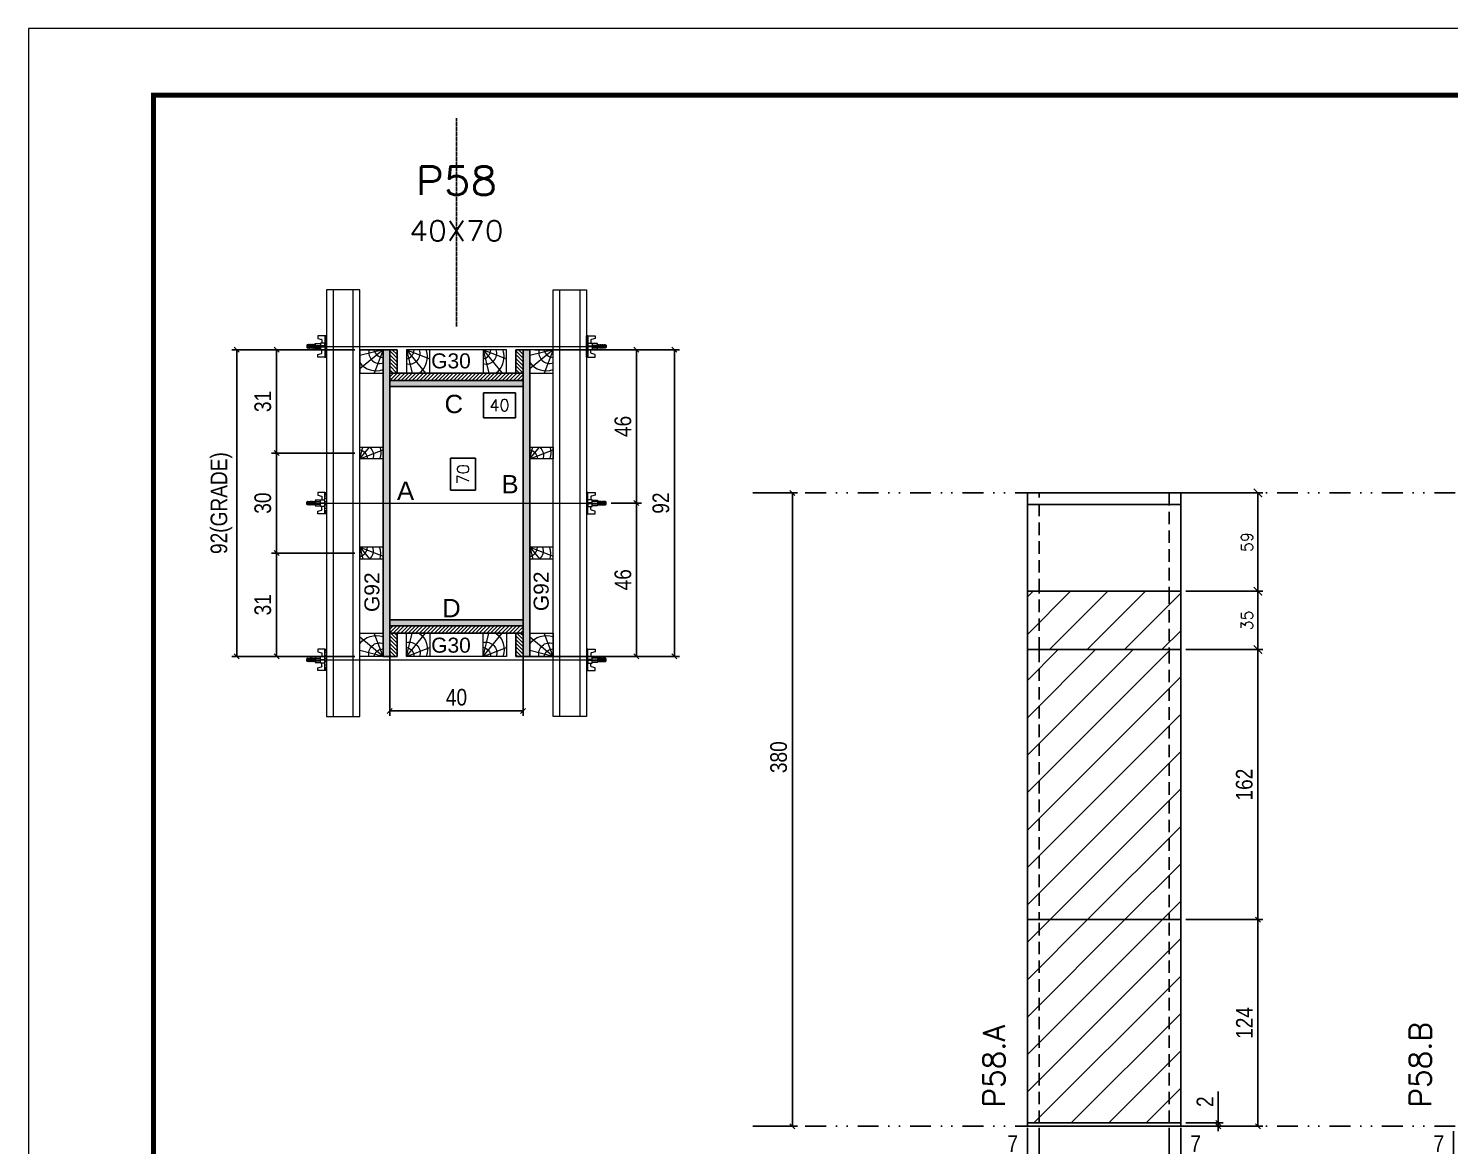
# Model space of a CAD drawing. Extents: x 2949 to 9203, y -16089 to 12527.
# Drawn here: x 6133 to 6985, y -1926 to -1256 of the extents above; entities that cross this region are included whole.
import ezdxf
from ezdxf.enums import TextEntityAlignment as Align

# ---------------------------------------------------------------- set-up
doc = ezdxf.new("R2010")
doc.units = 0
for name, pattern in [('DASHED', [0.75, 0.5, -0.25]), ('DIVIDE2', [0.625, 0.25, -0.125, 0, -0.125, 0, -0.125]), ('HIDDEN', [0.375, 0.25, -0.125])]:
    doc.linetypes.add(name, pattern=pattern)
for name, color, linetype in [('CHAPA', 1, 'Continuous'), ('COTA', 241, 'Continuous'), ('cotas', 4, 'Continuous'), ('FUNDOS', 1, 'Continuous'), ('MEIO_PONT', 93, 'Continuous'), ('Nível', 160, 'Continuous'), ('Painéis', 200, 'Continuous'), ('SARR_2.2x7', 40, 'Continuous'), ('SARRAFO', 251, 'Continuous'), ('Sarrafo de Pressão', 42, 'HIDDEN'), ('Texto de Titulo', 7, 'Continuous'), ('Texto Qtd Sarr', 242, 'Continuous'), ('TEXTO_GERAL', 7, 'Continuous')]:
    doc.layers.add(name, color=color, linetype=linetype)
for name, color, linetype, lineweight in [('Folhas', 255, 'Continuous', 9), ('Hachura', 251, 'Continuous', 9), ('Madeira', 126, 'Continuous', 18), ('Perfil Metálico', 224, 'Continuous', 18), ('SARRAFO DE PRESSAO', 251, 'DASHED', 9), ('Texto Seção', 7, 'Continuous', 15)]:
    doc.layers.add(name, color=color, linetype=linetype, lineweight=lineweight)
doc.styles.add('ARIAL', font='arial.ttf')
doc.styles.add('COTA TECNICA', font='techl___.ttf', dxfattribs={"height": 10})
doc.styles.add('COTA TECNICA 2X', font='techl___.ttf', dxfattribs={"height": 10})
doc.styles.add('COTA TECNICA-50', font='techl___.ttf', dxfattribs={"height": 10})
doc.styles.add('REGUA-120', font='ROMANS.shx', dxfattribs={"height": 15})
doc.styles.add('ROMANS', font='romans.shx')
doc.styles.add('SANSSERIF', font='sas_____.pfb')
doc.dimstyles.new('COTA PAINEL-50', dxfattribs={"dimtxt": 10, "dimasz": 3, "dimexe": 3, "dimexo": 3, "dimgap": 3, "dimtad": 1, "dimdec": 1, "dimzin": 12, "dimdsep": 46, "dimtxsty": 'COTA TECNICA-50', "dimblk1": 'OBLIQUE', "dimblk2": 'OBLIQUE', "dimsah": 1, "dimcen": 0.9, "dimclrd": 4, "dimclre": 4, "dimclrt": 240, "dimadec": 1, "dimazin": 3, "dimtfac": 1, "dimtdec": 1, "dimtmove": 0, "dimatfit": 3, "dimfxl": 1, "dimtolj": 1, "dimtzin": 12, "dimarcsym": 0})
doc.dimstyles.new('Cota Paínel', dxfattribs={"dimtxt": 7, "dimasz": 5, "dimexe": 3, "dimexo": 3, "dimgap": 3, "dimtad": 1, "dimdec": 1, "dimzin": 12, "dimdsep": 46, "dimtxsty": 'ROMANS', "dimblk": 'ARCHTICK', "dimcen": 0, "dimclrd": 4, "dimclre": 4, "dimclrt": 1, "dimadec": 1, "dimazin": 3, "dimtfac": 1, "dimtdec": 1, "dimtmove": 0, "dimatfit": 3, "dimldrblk": 'OBLIQUE', "dimfxl": 1, "dimtolj": 1, "dimtzin": 12, "dimarcsym": 0})
doc.dimstyles.new('PAINEL', dxfattribs={"dimtxt": 10, "dimasz": 3, "dimexe": 3, "dimexo": 3, "dimgap": 3, "dimtad": 1, "dimdec": 1, "dimzin": 12, "dimdsep": 46, "dimtxsty": 'COTA TECNICA', "dimblk1": 'OBLIQUE', "dimblk2": 'OBLIQUE', "dimsah": 1, "dimcen": 0.9, "dimclrd": 4, "dimclre": 4, "dimclrt": 240, "dimadec": 1, "dimazin": 3, "dimtfac": 1, "dimtdec": 1, "dimtmove": 0, "dimatfit": 3, "dimfxl": 1, "dimtolj": 1, "dimtzin": 12, "dimarcsym": 0})
doc.dimstyles.new('SECAO PILAR', dxfattribs={"dimtxt": 10, "dimasz": 3, "dimexe": 3, "dimexo": 3, "dimgap": 3, "dimtad": 1, "dimdec": 1, "dimlfac": 0.5, "dimzin": 12, "dimdsep": 46, "dimtxsty": 'COTA TECNICA 2X', "dimblk1": 'OBLIQUE', "dimblk2": 'OBLIQUE', "dimsah": 1, "dimcen": 0.9, "dimclrd": 256, "dimclre": 256, "dimclrt": 256, "dimadec": 1, "dimazin": 3, "dimtfac": 1, "dimtdec": 1, "dimtmove": 0, "dimatfit": 3, "dimfxl": 1, "dimtolj": 1, "dimtzin": 12, "dimarcsym": 0})
doc.dimstyles.new('SECÇÃO 2', dxfattribs={"dimtxt": 7, "dimasz": 6, "dimexe": 0.18, "dimexo": 2, "dimgap": -4, "dimtad": 3, "dimdec": 1, "dimlfac": 0.5, "dimzin": 12, "dimdsep": 46, "dimtxsty": 'ROMANS', "dimblk": 'ARCHTICK', "dimcen": 0.09, "dimse1": 1, "dimse2": 1, "dimsd1": 1, "dimsd2": 1, "dimclrd": 180, "dimclre": 5, "dimclrt": 1, "dimadec": 0, "dimazin": 3, "dimtfac": 1, "dimtdec": 1, "dimtofl": 0, "dimtmove": 0, "dimatfit": 3, "dimldrblk": 'ARCHTICK', "dimfxl": 1, "dimtolj": 1, "dimtzin": 0, "dimarcsym": 0})
pattern_1 = [(45, (-124486.967, -33050.646), (-11.2253202, 11.2253202), [])]

# ---------------------------------------------------------------- blocks, each defined once
blk = doc.blocks.new('9999999999')
at = {"layer": 'Folhas'}
blk.add_lwpolyline([(98138.98, 34190.21), (99623.98, 34190.21), (99623.98, 35240.21), (98138.98, 35240.21)], close=True, dxfattribs=at)
at = {"layer": 'Folhas', "color": 30, "const_width": 3}
blk.add_lwpolyline([(98213.98, 34230.21), (99583.98, 34230.21), (99583.98, 35200.21), (98213.98, 35200.21)], close=True, dxfattribs=at)
blk = doc.blocks.new('titulo1')
at = {"layer": 'Defpoints', "color": 252, "linetype": 'HIDDEN', "ltscale": 2}
blk.add_line((0, 0), (0, 125), dxfattribs=at)
at = {"layer": 'Defpoints', "style": 'ROMANS', "oblique": 15}
blk.add_attdef('FOLHA', text='', height=10, dxfattribs=at).set_placement((0, 15.58), align=Align.MIDDLE_CENTER)
at = {"layer": 'Texto Qtd Sarr', "color": 3, "style": 'ROMANS', "oblique": 15}
for tag, height, p in [('TITULO', 17, (0, 71.45)), ('SEÇÃO', 12, (0, 41.55))]:
    blk.add_attdef(tag, text='', height=height, dxfattribs=at).set_placement(p, align=Align.MIDDLE_CENTER)
blk = doc.blocks.new('_Oblique')
at = {"color": 0, "linetype": 'ByBlock', "lineweight": -2}
blk.add_line((-0.5, -0.5), (0.5, 0.5), dxfattribs=at)
blk = doc.blocks.new('*D1930')
at = {"layer": 'cotas', "color": 4, "linetype": 'ByBlock', "lineweight": -2, "transparency": 16777216}
for p, q in [((6570.19, -1534.88), (6593.91, -1534.88)), ((6590.91, -1534.88), (6590.91, -1914.88)), ((6570.19, -1914.88), (6593.91, -1914.88))]:
    blk.add_line(p, q, dxfattribs=at)
at = {"layer": 'Defpoints', "color": 0, "linetype": 'ByBlock', "transparency": 16777216}
for p in [(6567.19, -1534.88), (6567.19, -1914.88), (6590.91, -1914.88)]:
    blk.add_point(p, dxfattribs=at)
at = {"layer": 'cotas', "color": 4, "linetype": 'ByBlock', "lineweight": -2, "transparency": 16777216, "xscale": 3, "yscale": 3, "zscale": 3}
for p, rotation in [((6590.91, -1534.88), 90), ((6590.91, -1914.88), 270)]:
    blk.add_blockref('_Oblique', p, dxfattribs=dict(at, rotation=rotation))
at = {"layer": 'cotas', "color": 240, "linetype": 'ByBlock', "transparency": 16777216, "insert": (6582.67, -1693.45), "char_height": 10, "attachment_point": 5, "rotation": 90, "style": 'COTA TECNICA'}
blk.add_mtext('\\A1;380', dxfattribs=at)
blk = doc.blocks.new('*D1914')
at = {"layer": 'COTA', "color": 180, "lineweight": -2, "transparency": 16777216}
for p, q in [((6400.84, -1513.95), (6385.84, -1513.95)), ((6385.84, -1513.95), (6385.84, -1533.29)), ((6400.84, -1533.29), (6400.84, -1513.95)), ((6385.84, -1533.29), (6400.84, -1533.29))]:
    blk.add_line(p, q, dxfattribs=at)
at = {"layer": 'Defpoints', "color": 0, "transparency": 16777216}
for p in [(6349.33, -1470.99), (6349.33, -1610.99), (6404.84, -1610.99)]:
    blk.add_point(p, dxfattribs=at)
at = {"layer": 'COTA', "color": 1, "transparency": 16777216, "insert": (6393.34, -1523.62), "char_height": 7, "attachment_point": 5, "rotation": 90, "style": 'ROMANS'}
blk.add_mtext('\\A1;70', dxfattribs=at)
blk = doc.blocks.new('_ArchTick')
at = {"color": 0, "linetype": 'ByBlock', "const_width": 0.15}
blk.add_lwpolyline([(-0.5, -0.5), (0.5, 0.5)], dxfattribs=at)
blk = doc.blocks.new('*D1915')
at = {"layer": 'COTA', "lineweight": -2, "transparency": 16777216}
for p, q in [((6436.33, -1448.99), (6523.1, -1448.99)), ((6520.1, -1448.99), (6520.1, -1632.99)), ((6436.33, -1632.99), (6523.1, -1632.99))]:
    blk.add_line(p, q, dxfattribs=at)
at = {"layer": 'Defpoints', "color": 0, "transparency": 16777216}
for p in [(6433.33, -1448.99), (6433.33, -1632.99), (6520.1, -1632.99)]:
    blk.add_point(p, dxfattribs=at)
at = {"layer": 'COTA', "lineweight": -2, "transparency": 16777216, "xscale": 3, "yscale": 3, "zscale": 3}
for p, rotation in [((6520.1, -1448.99), 90), ((6520.1, -1632.99), 270)]:
    blk.add_blockref('_Oblique', p, dxfattribs=dict(at, rotation=rotation))
at = {"layer": 'COTA', "transparency": 16777216, "insert": (6512.02, -1540.99), "char_height": 10, "attachment_point": 5, "rotation": 90, "style": 'COTA TECNICA 2X'}
blk.add_mtext('\\A1;92', dxfattribs=at)
blk = doc.blocks.new('*D1916')
at = {"layer": 'COTA', "lineweight": -2, "transparency": 16777216}
for p, q in [((6470.33, -1448.99), (6500.33, -1448.99)), ((6497.33, -1448.99), (6497.33, -1540.99)), ((6482.13, -1540.99), (6500.33, -1540.99))]:
    blk.add_line(p, q, dxfattribs=at)
at = {"layer": 'Defpoints', "color": 0, "transparency": 16777216}
for p in [(6467.33, -1448.99), (6479.13, -1540.99), (6497.33, -1540.99)]:
    blk.add_point(p, dxfattribs=at)
at = {"layer": 'COTA', "lineweight": -2, "transparency": 16777216, "xscale": 3, "yscale": 3, "zscale": 3}
for p, rotation in [((6497.33, -1448.99), 90), ((6497.33, -1540.99), 270)]:
    blk.add_blockref('_Oblique', p, dxfattribs=dict(at, rotation=rotation))
at = {"layer": 'COTA', "transparency": 16777216, "insert": (6489.23, -1494.99), "char_height": 10, "attachment_point": 5, "rotation": 90, "style": 'COTA TECNICA 2X'}
blk.add_mtext('\\A1;46', dxfattribs=at)
blk = doc.blocks.new('*D1917')
at = {"layer": 'COTA', "lineweight": -2, "transparency": 16777216}
for p, q in [((6482.13, -1540.99), (6500.33, -1540.99)), ((6497.33, -1632.99), (6497.33, -1540.99)), ((6470.33, -1632.99), (6500.33, -1632.99))]:
    blk.add_line(p, q, dxfattribs=at)
at = {"layer": 'Defpoints', "color": 0, "transparency": 16777216}
for p in [(6479.13, -1540.99), (6497.33, -1540.99), (6467.33, -1632.99)]:
    blk.add_point(p, dxfattribs=at)
at = {"layer": 'COTA', "lineweight": -2, "transparency": 16777216, "xscale": 3, "yscale": 3, "zscale": 3}
for p, rotation in [((6497.33, -1540.99), 90), ((6497.33, -1632.99), 270)]:
    blk.add_blockref('_Oblique', p, dxfattribs=dict(at, rotation=rotation))
at = {"layer": 'COTA', "transparency": 16777216, "insert": (6489.23, -1586.99), "char_height": 10, "attachment_point": 5, "rotation": 90, "style": 'COTA TECNICA 2X'}
blk.add_mtext('\\A1;46', dxfattribs=at)
blk = doc.blocks.new('*D1918')
at = {"layer": 'COTA', "color": 180, "lineweight": -2, "transparency": 16777216}
for p, q in [((6424.83, -1474.78), (6405.5, -1474.78)), ((6405.5, -1474.78), (6405.5, -1489.78)), ((6424.83, -1489.78), (6424.83, -1474.78)), ((6405.5, -1489.78), (6424.83, -1489.78))]:
    blk.add_line(p, q, dxfattribs=at)
at = {"layer": 'Defpoints', "color": 0, "transparency": 16777216}
for p in [(6349.33, -1470.99), (6429.33, -1470.99), (6429.33, -1493.78)]:
    blk.add_point(p, dxfattribs=at)
at = {"layer": 'COTA', "color": 1, "transparency": 16777216, "insert": (6415.16, -1482.28), "char_height": 7, "attachment_point": 5, "style": 'ROMANS'}
blk.add_mtext('\\A1;40', dxfattribs=at)
blk = doc.blocks.new('PONTALETE')
at = {"layer": 'Madeira'}
for q in [(2.71, 7), (7, 5.76), (7, 1.74)]:
    blk.add_line((0, 0), q, dxfattribs=at)
blk.add_lwpolyline([(0, 0), (7, 0), (7, 7), (0, 7)], close=True, dxfattribs=at)
for centre, radius, start, end in [((2.04, 0.06), 6.23, 37.2818, 109.0913), ((1.09, 0.9), 3.19, 343.603, 109.9847), ((-0.21, -0.78), 3.09, 14.6322, 86.0383)]:
    blk.add_arc(centre, radius, start, end, dxfattribs=at)
blk = doc.blocks.new('*D1919')
at = {"layer": 'COTA', "lineweight": -2, "transparency": 16777216}
for p, q in [((6328.33, -1448.99), (6254.55, -1448.99)), ((6257.55, -1448.99), (6257.55, -1632.99)), ((6328.33, -1632.99), (6254.55, -1632.99))]:
    blk.add_line(p, q, dxfattribs=at)
at = {"layer": 'Defpoints', "color": 0, "transparency": 16777216}
for p in [(6331.33, -1448.99), (6257.55, -1632.99), (6331.33, -1632.99)]:
    blk.add_point(p, dxfattribs=at)
at = {"layer": 'COTA', "lineweight": -2, "transparency": 16777216, "xscale": 3, "yscale": 3, "zscale": 3}
for p, rotation in [((6257.55, -1448.99), 90), ((6257.55, -1632.99), 270)]:
    blk.add_blockref('_Oblique', p, dxfattribs=dict(at, rotation=rotation))
at = {"layer": 'COTA', "transparency": 16777216, "insert": (6248.33, -1540.99), "char_height": 10, "attachment_point": 5, "rotation": 90, "style": 'COTA TECNICA 2X'}
blk.add_mtext('\\A1;92(GRADE)', dxfattribs=at)
blk = doc.blocks.new('MEIO PONTALETE')
at = {"layer": 'Madeira'}
for q in [(2.71, 7), (3.5, 2.88), (3.5, 0.87)]:
    blk.add_line((0, 0), q, dxfattribs=at)
blk.add_lwpolyline([(0, 0), (3.5, 0), (3.5, 7), (0, 7)], close=True, dxfattribs=at)
for centre, radius, start, end in [((2.04, 0.06), 6.23, 76.4499, 109.0913), ((1.09, 0.9), 3.19, 40.9063, 109.9847), ((-0.21, -0.78), 3.09, 14.6322, 86.0383)]:
    blk.add_arc(centre, radius, start, end, dxfattribs=at)
blk = doc.blocks.new('*D1920')
at = {"layer": 'COTA', "lineweight": -2, "transparency": 16777216}
for p, q in [((6328.33, -1570.99), (6278.39, -1570.99)), ((6281.39, -1570.99), (6281.39, -1632.99)), ((6328.33, -1632.99), (6278.39, -1632.99))]:
    blk.add_line(p, q, dxfattribs=at)
at = {"layer": 'Defpoints', "color": 0, "transparency": 16777216}
for p in [(6331.33, -1570.99), (6281.39, -1632.99), (6331.33, -1632.99)]:
    blk.add_point(p, dxfattribs=at)
at = {"layer": 'COTA', "lineweight": -2, "transparency": 16777216, "xscale": 3, "yscale": 3, "zscale": 3}
for p, rotation in [((6281.39, -1570.99), 90), ((6281.39, -1632.99), 270)]:
    blk.add_blockref('_Oblique', p, dxfattribs=dict(at, rotation=rotation))
at = {"layer": 'COTA', "transparency": 16777216, "insert": (6273.17, -1601.99), "char_height": 10, "attachment_point": 5, "rotation": 90, "style": 'COTA TECNICA 2X'}
blk.add_mtext('\\A1;31', dxfattribs=at)
blk = doc.blocks.new('C')
at = {"layer": 'Hachura', "color": 0}
for p, q in [((0, 3.22), (0, -3.22)), ((0.45, 3.22), (0, 3.22)), ((0.46, 3.16), (0, 3.16)), ((0.46, 3.05), (0, 3.05)), ((0.46, 2.88), (0, 2.88)), ((0, 2.75), (0, -1.16)), ((0.46, 2.65), (0, 2.65)), ((0.46, 2.23), (0, 2.23)), ((0.46, 1.51), (0, 1.51)), ((0.39, 0.49), (0.17, 0.49)), ((0.45, -3.23), (0.45, 3.22)), ((0.45, 3.22), (2.58, 3.22)), ((1.74, 0.97), (0.45, 0.97)), ((1.45, 0.1), (0.45, 0.1)), ((1.35, 1.94), (1.35, 0.96)), ((2.58, 2.39), (1.47, 2.09)), ((1.74, -0.97), (1.74, 0.97)), ((1.74, 0.97), (1.74, 0.84)), ((1.74, 0.97), (1.74, 0.84)), ((1.74, 0.84), (3.35, 0.84)), ((3.35, 0.45), (1.74, 0.45)), ((2.58, 3.22), (2.58, 2.39)), ((3.32, 0.84), (3.32, -0.84)), ((3.35, 0.84), (3.35, -0.84)), ((3.68, 0.45), (3.35, 0.45)), ((3.84, -0.52), (3.35, 0.45)), ((3.35, 0.06), (3.67, -0.57)), ((3.68, 0.45), (4.16, -0.52)), ((3.72, 0.5), (4.25, -0.57)), ((4.37, -0.55), (3.83, 0.53)), ((4.15, 0.45), (3.93, 0.45)), ((4.42, -0.52), (3.93, 0.45)), ((4.15, 0.45), (4.26, 0.45)), ((4.26, 0.45), (4.74, -0.52)), ((4.3, 0.5), (4.83, -0.57)), ((4.95, -0.55), (4.41, 0.53)), ((4.51, 0.45), (4.84, 0.45)), ((5, -0.52), (4.51, 0.45)), ((4.84, 0.45), (5.32, -0.52)), ((4.88, 0.5), (5.41, -0.57)), ((5.53, -0.55), (4.99, 0.53)), ((5.58, -0.52), (5.09, 0.45)), ((5.42, 0.45), (5.09, 0.45)), ((5.58, -0.52), (5.09, 0.45)), ((5.42, 0.45), (5.74, -0.19)), ((5.46, 0.5), (5.74, -0.07)), ((5.74, 0.19), (5.57, 0.53)), ((5.74, 0.32), (5.68, 0.45)), ((5.68, 0.45), (5.74, 0.45)), ((5.74, 0.45), (5.9, 0.29)), ((5.74, 0.45), (5.74, -0.52)), ((5.9, -0.36), (5.9, 0.29)), ((0.45, 0), (0, 0)), ((0.46, -1.52), (0, -1.52)), ((0.46, -2.23), (0, -2.23)), ((0.46, -2.65), (0, -2.65)), ((0.46, -2.88), (0, -2.88)), ((0.46, -3.05), (0, -3.05)), ((0.46, -3.16), (0, -3.16)), ((0, -3.22), (2.57, -3.22)), ((0.08, -0.48), (0.29, -0.48)), ((0.29, -0.48), (0.4, -0.48)), ((0.45, 0), (0.45, -0.97)), ((0.45, -0.16), (1.45, -0.16)), ((0.45, -0.65), (0.45, -0.32)), ((0.45, -3.23), (0.45, -0.65)), ((0.45, -0.97), (1.74, -0.97)), ((1.35, -1.94), (1.35, -0.97)), ((2.58, -2.39), (1.47, -2.1)), ((3.35, -0.32), (1.74, -0.32)), ((3.35, -0.84), (1.74, -0.84)), ((2.58, -3.23), (2.58, -2.39)), ((3.35, -0.07), (3.58, -0.52)), ((3.35, -0.52), (3.58, -0.52)), ((3.84, -0.52), (4.16, -0.52)), ((4.42, -0.52), (4.74, -0.52)), ((4.63, -0.52), (4.74, -0.52)), ((5, -0.52), (5.32, -0.52)), ((5.58, -0.52), (5.74, -0.52)), ((5.74, -0.52), (5.9, -0.36)), ((5.74, -0.52), (5.74, -0.52))]:
    blk.add_line(p, q, dxfattribs=at)
for centre, radius, start, end in [((1.52, 1.94), 0.161, 104.7436, 180), ((1.44, -0.03), 0.129, 272.695, 87.305), ((3.81, 0.39), 0.143, 25.5688, 154.4312), ((4.39, 0.39), 0.143, 25.5688, 154.4312), ((4.97, 0.39), 0.143, 25.5688, 154.4312), ((5.55, 0.39), 0.143, 25.5688, 154.4312), ((0.17, -0.37), 0.174, 221.744, 317.8592), ((1.52, -1.94), 0.161, 180, 255.2564), ((3.71, -0.4), 0.174, 222.1408, 318.256), ((4.29, -0.4), 0.174, 222.1408, 318.256), ((4.87, -0.4), 0.174, 222.1408, 318.256), ((5.45, -0.4), 0.174, 222.1408, 318.256), ((5.61, -0.4), 0.174, 317.8592, 318.256)]:
    blk.add_arc(centre, radius, start, end, dxfattribs=at)
blk = doc.blocks.new('*D1921')
at = {"layer": 'COTA', "lineweight": -2, "transparency": 16777216}
for p, q in [((6328.33, -1448.99), (6278.39, -1448.99)), ((6281.39, -1448.99), (6281.39, -1510.99)), ((6328.33, -1510.99), (6278.39, -1510.99))]:
    blk.add_line(p, q, dxfattribs=at)
at = {"layer": 'Defpoints', "color": 0, "transparency": 16777216}
for p in [(6331.33, -1448.99), (6281.39, -1510.99), (6331.33, -1510.99)]:
    blk.add_point(p, dxfattribs=at)
at = {"layer": 'COTA', "lineweight": -2, "transparency": 16777216, "xscale": 3, "yscale": 3, "zscale": 3}
for p, rotation in [((6281.39, -1448.99), 90), ((6281.39, -1510.99), 270)]:
    blk.add_blockref('_Oblique', p, dxfattribs=dict(at, rotation=rotation))
at = {"layer": 'COTA', "transparency": 16777216, "insert": (6273.17, -1479.99), "char_height": 10, "attachment_point": 5, "rotation": 90, "style": 'COTA TECNICA 2X'}
blk.add_mtext('\\A1;31', dxfattribs=at)
blk = doc.blocks.new('*D1922')
at = {"layer": 'COTA', "lineweight": -2, "transparency": 16777216}
for p, q in [((6328.33, -1510.99), (6278.39, -1510.99)), ((6281.39, -1510.99), (6281.39, -1570.99)), ((6328.33, -1570.99), (6278.39, -1570.99))]:
    blk.add_line(p, q, dxfattribs=at)
at = {"layer": 'Defpoints', "color": 0, "transparency": 16777216}
for p in [(6331.33, -1510.99), (6281.39, -1570.99), (6331.33, -1570.99)]:
    blk.add_point(p, dxfattribs=at)
at = {"layer": 'COTA', "lineweight": -2, "transparency": 16777216, "xscale": 3, "yscale": 3, "zscale": 3}
for p, rotation in [((6281.39, -1510.99), 90), ((6281.39, -1570.99), 270)]:
    blk.add_blockref('_Oblique', p, dxfattribs=dict(at, rotation=rotation))
at = {"layer": 'COTA', "transparency": 16777216, "insert": (6273.17, -1540.99), "char_height": 10, "attachment_point": 5, "rotation": 90, "style": 'COTA TECNICA 2X'}
blk.add_mtext('\\A1;30', dxfattribs=at)
blk = doc.blocks.new('*D1931')
at = {"layer": 'COTA', "lineweight": -2, "transparency": 16777216}
for p, q in [((6349.33, -1617.59), (6349.33, -1668.63)), ((6429.33, -1617.59), (6429.33, -1668.63)), ((6349.33, -1665.63), (6429.33, -1665.63))]:
    blk.add_line(p, q, dxfattribs=at)
at = {"layer": 'Defpoints', "color": 0, "transparency": 16777216}
for p in [(6349.33, -1614.59), (6429.33, -1614.59), (6429.33, -1665.63)]:
    blk.add_point(p, dxfattribs=at)
at = {"layer": 'COTA', "lineweight": -2, "transparency": 16777216, "xscale": 3, "yscale": 3, "zscale": 3, "rotation": 180}
blk.add_blockref('_Oblique', (6349.33, -1665.63), dxfattribs=at)
at = {"layer": 'COTA', "lineweight": -2, "transparency": 16777216, "xscale": 3, "yscale": 3, "zscale": 3}
blk.add_blockref('_Oblique', (6429.33, -1665.63), dxfattribs=at)
at = {"layer": 'COTA', "transparency": 16777216, "insert": (6389.33, -1657.52), "char_height": 10, "attachment_point": 5, "style": 'COTA TECNICA 2X'}
blk.add_mtext('\\A1;40', dxfattribs=at)
blk = doc.blocks.new('*D1897')
at = {"layer": 'COTA', "color": 4, "lineweight": -2, "transparency": 16777216}
for p, q in [((6731.89, -1915.88), (6731.89, -1970.06)), ((6823.89, -1915.88), (6823.89, -1970.06)), ((6731.89, -1967.06), (6823.89, -1967.06))]:
    blk.add_line(p, q, dxfattribs=at)
at = {"layer": 'Defpoints', "color": 0, "transparency": 16777216}
for p in [(6731.89, -1912.88), (6823.89, -1912.88), (6823.89, -1967.06)]:
    blk.add_point(p, dxfattribs=at)
at = {"layer": 'COTA', "color": 4, "lineweight": -2, "transparency": 16777216, "xscale": 3, "yscale": 3, "zscale": 3, "rotation": 180}
blk.add_blockref('_Oblique', (6731.89, -1967.06), dxfattribs=at)
at = {"layer": 'COTA', "color": 4, "lineweight": -2, "transparency": 16777216, "xscale": 3, "yscale": 3, "zscale": 3}
blk.add_blockref('_Oblique', (6823.89, -1967.06), dxfattribs=at)
at = {"layer": 'COTA', "color": 240, "transparency": 16777216, "insert": (6777.89, -1958.97), "char_height": 10, "attachment_point": 5, "style": 'COTA TECNICA'}
blk.add_mtext('\\A1;92', dxfattribs=at)
blk = doc.blocks.new('*D1898')
at = {"layer": 'COTA', "color": 4, "lineweight": -2, "transparency": 16777216}
for p, q in [((6826.89, -1790.88), (6873.13, -1790.88)), ((6870.13, -1914.88), (6870.13, -1790.88)), ((6826.89, -1914.88), (6873.13, -1914.88))]:
    blk.add_line(p, q, dxfattribs=at)
at = {"layer": 'Defpoints', "color": 0, "transparency": 16777216}
for p in [(6823.89, -1790.88), (6870.13, -1790.88), (6823.89, -1914.88)]:
    blk.add_point(p, dxfattribs=at)
at = {"layer": 'COTA', "color": 4, "lineweight": -2, "transparency": 16777216, "xscale": 3, "yscale": 3, "zscale": 3}
for p, rotation in [((6870.13, -1790.88), 90), ((6870.13, -1914.88), 270)]:
    blk.add_blockref('_Oblique', p, dxfattribs=dict(at, rotation=rotation))
at = {"layer": 'COTA', "color": 240, "transparency": 16777216, "insert": (6862.06, -1852.88), "char_height": 10, "attachment_point": 5, "rotation": 90, "style": 'COTA TECNICA-50'}
blk.add_mtext('\\A1;124', dxfattribs=at)
blk = doc.blocks.new('*D1899')
at = {"layer": 'COTA', "color": 4, "lineweight": -2, "transparency": 16777216}
for p, q in [((6846.42, -1912.88), (6846.42, -1894.08)), ((6826.89, -1912.88), (6849.42, -1912.88)), ((6826.89, -1914.88), (6849.42, -1914.88)), ((6846.42, -1914.88), (6846.42, -1912.88)), ((6846.42, -1914.88), (6846.42, -1917.88))]:
    blk.add_line(p, q, dxfattribs=at)
at = {"layer": 'Defpoints', "color": 0, "transparency": 16777216}
for p in [(6823.89, -1912.88), (6823.89, -1914.88), (6846.42, -1914.88)]:
    blk.add_point(p, dxfattribs=at)
at = {"layer": 'COTA', "color": 4, "lineweight": -2, "transparency": 16777216, "xscale": 3, "yscale": 3, "zscale": 3}
for p, rotation in [((6846.42, -1912.88), 270), ((6846.42, -1914.88), 90)]:
    blk.add_blockref('_Oblique', p, dxfattribs=dict(at, rotation=rotation))
at = {"layer": 'COTA', "color": 240, "transparency": 16777216, "insert": (6838.42, -1900.14), "char_height": 10, "attachment_point": 5, "rotation": 90, "style": 'COTA TECNICA-50'}
blk.add_mtext('\\A1;2', dxfattribs=at)
blk = doc.blocks.new('*D1900')
at = {"layer": 'COTA', "color": 4, "lineweight": -2, "transparency": 16777216}
for p, q in [((6731.89, -1917.88), (6731.89, -1936.39)), ((6738.89, -1915.88), (6738.89, -1936.39)), ((6731.89, -1933.39), (6717.16, -1933.39)), ((6738.89, -1933.39), (6731.89, -1933.39))]:
    blk.add_line(p, q, dxfattribs=at)
at = {"layer": 'Defpoints', "color": 0, "transparency": 16777216}
for p in [(6731.89, -1914.88), (6738.89, -1912.88), (6731.89, -1933.39)]:
    blk.add_point(p, dxfattribs=at)
at = {"layer": 'COTA', "color": 4, "lineweight": -2, "transparency": 16777216, "xscale": 3, "yscale": 3, "zscale": 3, "rotation": 180}
blk.add_blockref('_Oblique', (6731.89, -1933.39), dxfattribs=at)
at = {"layer": 'COTA', "color": 4, "lineweight": -2, "transparency": 16777216, "xscale": 3, "yscale": 3, "zscale": 3}
blk.add_blockref('_Oblique', (6738.89, -1933.39), dxfattribs=at)
at = {"layer": 'COTA', "color": 240, "transparency": 16777216, "insert": (6723.03, -1925.32), "char_height": 10, "attachment_point": 5, "style": 'COTA TECNICA-50'}
blk.add_mtext('\\A1;7', dxfattribs=at)
blk = doc.blocks.new('*D1901')
at = {"layer": 'COTA', "color": 4, "lineweight": -2, "transparency": 16777216}
for p, q in [((6816.89, -1915.88), (6816.89, -1936.39)), ((6823.89, -1917.88), (6823.89, -1936.39)), ((6816.89, -1933.39), (6823.89, -1933.39)), ((6823.89, -1933.39), (6838.62, -1933.39))]:
    blk.add_line(p, q, dxfattribs=at)
at = {"layer": 'Defpoints', "color": 0, "transparency": 16777216}
for p in [(6816.89, -1912.88), (6823.89, -1914.88), (6823.89, -1933.39)]:
    blk.add_point(p, dxfattribs=at)
at = {"layer": 'COTA', "color": 4, "lineweight": -2, "transparency": 16777216, "xscale": 3, "yscale": 3, "zscale": 3, "rotation": 180}
blk.add_blockref('_Oblique', (6816.89, -1933.39), dxfattribs=at)
at = {"layer": 'COTA', "color": 4, "lineweight": -2, "transparency": 16777216, "xscale": 3, "yscale": 3, "zscale": 3}
blk.add_blockref('_Oblique', (6823.89, -1933.39), dxfattribs=at)
at = {"layer": 'COTA', "color": 240, "transparency": 16777216, "insert": (6832.76, -1925.32), "char_height": 10, "attachment_point": 5, "style": 'COTA TECNICA-50'}
blk.add_mtext('\\A1;7', dxfattribs=at)
blk = doc.blocks.new('*D1925')
at = {"layer": 'Defpoints', "color": 0, "linetype": 'ByBlock', "transparency": 16777216}
for p in [(6823.89, -1628.88), (6870.13, -1628.88), (6823.89, -1790.88)]:
    blk.add_point(p, dxfattribs=at)
at = {"layer": 'FUNDOS', "color": 4, "linetype": 'ByBlock', "lineweight": -2, "transparency": 16777216}
for p, q in [((6826.89, -1628.88), (6873.13, -1628.88)), ((6870.13, -1790.88), (6870.13, -1628.88)), ((6826.89, -1790.88), (6873.13, -1790.88))]:
    blk.add_line(p, q, dxfattribs=at)
at = {"layer": 'FUNDOS', "color": 4, "linetype": 'ByBlock', "lineweight": -2, "transparency": 16777216, "xscale": 3, "yscale": 3, "zscale": 3}
for p, rotation in [((6870.13, -1628.88), 90), ((6870.13, -1790.88), 270)]:
    blk.add_blockref('_Oblique', p, dxfattribs=dict(at, rotation=rotation))
at = {"layer": 'FUNDOS', "color": 240, "linetype": 'ByBlock', "transparency": 16777216, "insert": (6862.03, -1709.88), "char_height": 10, "attachment_point": 5, "rotation": 90, "style": 'COTA TECNICA'}
blk.add_mtext('\\A1;162', dxfattribs=at)
blk = doc.blocks.new('*D1911')
at = {"layer": 'COTA', "color": 4, "lineweight": -2, "transparency": 16777216}
for p, q in [((6987.57, -1917.88), (6987.57, -1936.39)), ((6994.57, -1915.88), (6994.57, -1936.39)), ((6987.57, -1933.39), (6972.84, -1933.39)), ((6994.57, -1933.39), (6987.57, -1933.39))]:
    blk.add_line(p, q, dxfattribs=at)
at = {"layer": 'Defpoints', "color": 0, "transparency": 16777216}
for p in [(6987.57, -1914.88), (6994.57, -1912.88), (6987.57, -1933.39)]:
    blk.add_point(p, dxfattribs=at)
at = {"layer": 'COTA', "color": 4, "lineweight": -2, "transparency": 16777216, "xscale": 3, "yscale": 3, "zscale": 3, "rotation": 180}
blk.add_blockref('_Oblique', (6987.57, -1933.39), dxfattribs=at)
at = {"layer": 'COTA', "color": 4, "lineweight": -2, "transparency": 16777216, "xscale": 3, "yscale": 3, "zscale": 3}
blk.add_blockref('_Oblique', (6994.57, -1933.39), dxfattribs=at)
at = {"layer": 'COTA', "color": 240, "transparency": 16777216, "insert": (6978.71, -1925.32), "char_height": 10, "attachment_point": 5, "style": 'COTA TECNICA-50'}
blk.add_mtext('\\A1;7', dxfattribs=at)
blk = doc.blocks.new('*D1926')
at = {"layer": 'COTA', "color": 4, "lineweight": -2, "transparency": 16777216}
for p, q in [((6826.89, -1593.88), (6873.13, -1593.88)), ((6870.13, -1593.88), (6870.13, -1628.88)), ((6826.89, -1628.88), (6873.13, -1628.88))]:
    blk.add_line(p, q, dxfattribs=at)
at = {"layer": 'Defpoints', "color": 0, "transparency": 16777216}
for p in [(6823.89, -1593.88), (6823.89, -1628.88), (6870.13, -1628.88)]:
    blk.add_point(p, dxfattribs=at)
at = {"layer": 'COTA', "color": 4, "lineweight": -2, "transparency": 16777216, "xscale": 5, "yscale": 5, "zscale": 5}
for p, rotation in [((6870.13, -1593.88), 90), ((6870.13, -1628.88), 270)]:
    blk.add_blockref('_ArchTick', p, dxfattribs=dict(at, rotation=rotation))
at = {"layer": 'COTA', "color": 1, "transparency": 16777216, "insert": (6863.63, -1611.38), "char_height": 7, "attachment_point": 5, "rotation": 90, "style": 'ROMANS'}
blk.add_mtext('\\A1;35', dxfattribs=at)
blk = doc.blocks.new('*D1932')
at = {"layer": 'COTA', "color": 4, "lineweight": -2, "transparency": 16777216}
for p, q in [((6826.89, -1534.88), (6873.13, -1534.88)), ((6870.13, -1534.88), (6870.13, -1593.88)), ((6826.89, -1593.88), (6873.13, -1593.88))]:
    blk.add_line(p, q, dxfattribs=at)
at = {"layer": 'Defpoints', "color": 0, "transparency": 16777216}
for p in [(6823.89, -1534.88), (6823.89, -1593.88), (6870.13, -1593.88)]:
    blk.add_point(p, dxfattribs=at)
at = {"layer": 'COTA', "color": 4, "lineweight": -2, "transparency": 16777216, "xscale": 5, "yscale": 5, "zscale": 5}
for p, rotation in [((6870.13, -1534.88), 90), ((6870.13, -1593.88), 270)]:
    blk.add_blockref('_ArchTick', p, dxfattribs=dict(at, rotation=rotation))
at = {"layer": 'COTA', "color": 1, "transparency": 16777216, "insert": (6863.63, -1564.38), "char_height": 7, "attachment_point": 5, "rotation": 90, "style": 'ROMANS'}
blk.add_mtext('\\A1;59', dxfattribs=at)

msp = doc.modelspace()

# ---------------------------------------------------------------- hatches: boundary and pattern name
at = {"layer": 'Hachura'}
h = msp.add_hatch(color=256, dxfattribs=at)
h.dxf.hatch_style = 1
h.paths.add_polyline_path([(6349.33, -1632.99), (6345.33, -1632.99), (6345.33, -1448.99), (6349.33, -1448.99)])
h = msp.add_hatch(color=256, dxfattribs=at)
h.dxf.hatch_style = 1
h.paths.add_polyline_path([(6349.33, -1632.99), (6345.33, -1632.99), (6345.33, -1448.99), (6349.33, -1448.99)])
h = msp.add_hatch(dxfattribs=at)
h.set_pattern_fill('ANSI31', color=256, scale=0.5, angle=90, style=0)
h.set_pattern_definition([(135, (-16542.0793, 7674.9633), (-1.12253202, -1.12253202), [])])
h.paths.add_polyline_path([(6349.33, -1462.99), (6353.73, -1462.99), (6353.73, -1448.99), (6349.33, -1448.99)])
h = msp.add_hatch(dxfattribs=at)
h.set_pattern_fill('ANSI31', color=256, scale=0.5, angle=90, style=0)
h.set_pattern_definition([(135, (-16500.0793, 7674.9633), (-1.12253202, -1.12253202), [])])
h.paths.add_polyline_path([(6429.33, -1462.99), (6424.93, -1462.99), (6424.93, -1448.99), (6429.33, -1448.99)])
h = msp.add_hatch(color=256, dxfattribs=at)
h.dxf.hatch_style = 1
h.paths.add_polyline_path([(6429.33, -1632.99), (6433.33, -1632.99), (6433.33, -1448.99), (6429.33, -1448.99)])
h = msp.add_hatch(color=256, dxfattribs=at)
h.dxf.hatch_style = 1
h.paths.add_polyline_path([(6429.33, -1632.99), (6433.33, -1632.99), (6433.33, -1448.99), (6429.33, -1448.99)])
h = msp.add_hatch(dxfattribs=at)
h.set_pattern_fill('ANSI31', color=256, scale=0.5, style=0)
h.set_pattern_definition([(45, (15523.2807, 21462.0196), (-1.12253202, 1.12253202), [])])
h.paths.add_polyline_path([(6429.33, -1467.39), (6429.33, -1462.99), (6349.33, -1462.99), (6349.33, -1467.39)])
h = msp.add_hatch(color=256, dxfattribs=at)
h.dxf.hatch_style = 1
h.paths.add_polyline_path([(6349.33, -1467.39), (6349.33, -1470.99), (6429.33, -1470.99), (6429.33, -1467.39)])
h = msp.add_hatch(color=256, dxfattribs=at)
h.dxf.hatch_style = 1
h.paths.add_polyline_path([(6349.33, -1467.39), (6349.33, -1470.99), (6429.33, -1470.99), (6429.33, -1467.39)])
h = msp.add_hatch(dxfattribs=at)
h.set_pattern_fill('ANSI31', color=256, scale=5)
h.paths.add_polyline_path([(6823.89, -1593.88), (6731.89, -1593.88), (6731.89, -1628.88), (6823.89, -1628.88)])
h = msp.add_hatch(color=256, dxfattribs=at)
h.dxf.hatch_style = 1
h.paths.add_polyline_path([(6349.33, -1610.99), (6349.33, -1614.59), (6429.33, -1614.59), (6429.33, -1610.99)])
h = msp.add_hatch(color=256, dxfattribs=at)
h.dxf.hatch_style = 1
h.paths.add_polyline_path([(6349.33, -1610.99), (6349.33, -1614.59), (6429.33, -1614.59), (6429.33, -1610.99)])
h = msp.add_hatch(dxfattribs=at)
h.set_pattern_fill('ANSI31', color=256, scale=0.5, style=0)
h.set_pattern_definition([(45, (15523.2807, 21488.0196), (-1.12253202, 1.12253202), [])])
h.paths.add_polyline_path([(6429.33, -1614.59), (6429.33, -1618.99), (6349.33, -1618.99), (6349.33, -1614.59)])
h = msp.add_hatch(dxfattribs=at)
h.set_pattern_fill('ANSI31', color=256, scale=0.5, angle=90, style=0)
h.set_pattern_definition([(135, (-16542.0793, 7869.9633), (-1.12253202, -1.12253202), [])])
h.paths.add_polyline_path([(6349.33, -1618.99), (6353.73, -1618.99), (6353.73, -1632.99), (6349.33, -1632.99)])
h = msp.add_hatch(dxfattribs=at)
h.set_pattern_fill('ANSI31', color=256, scale=0.5, angle=90, style=0)
h.set_pattern_definition([(135, (-16500.0793, 7869.9633), (-1.12253202, -1.12253202), [])])
h.paths.add_polyline_path([(6429.33, -1618.99), (6424.93, -1618.99), (6424.93, -1632.99), (6429.33, -1632.99)])
at = {"layer": 'Hachura', "linetype": 'ByBlock'}
h = msp.add_hatch(dxfattribs=at)
h.set_pattern_fill('ANSI31', color=256, scale=5)
h.set_pattern_definition(pattern_1)
h.paths.add_polyline_path([(6731.89, -1790.88), (6823.89, -1790.88), (6823.89, -1628.88), (6731.89, -1628.88)])
h = msp.add_hatch(dxfattribs=at)
h.set_pattern_fill('ANSI31', color=256, scale=5)
h.set_pattern_definition(pattern_1)
h.paths.add_polyline_path([(6823.89, -1790.88), (6731.89, -1790.88), (6731.89, -1912.88), (6823.89, -1912.88)])

# ---------------------------------------------------------------- linework, layer by layer
at = {"layer": 'CHAPA'}
for points in [[(6349.33, -1632.99), (6345.33, -1632.99), (6345.33, -1448.99), (6349.33, -1448.99)], [(6349.33, -1632.99), (6345.33, -1632.99), (6345.33, -1448.99), (6349.33, -1448.99)], [(6429.33, -1632.99), (6433.33, -1632.99), (6433.33, -1448.99), (6429.33, -1448.99)], [(6429.33, -1632.99), (6433.33, -1632.99), (6433.33, -1448.99), (6429.33, -1448.99)], [(6349.33, -1467.39), (6349.33, -1470.99), (6429.33, -1470.99), (6429.33, -1467.39)], [(6349.33, -1467.39), (6349.33, -1470.99), (6429.33, -1470.99), (6429.33, -1467.39)], [(6349.33, -1610.99), (6349.33, -1614.59), (6429.33, -1614.59), (6429.33, -1610.99)], [(6349.33, -1610.99), (6349.33, -1614.59), (6429.33, -1614.59), (6429.33, -1610.99)]]:
    msp.add_lwpolyline(points, close=True, dxfattribs=at)
at = {"layer": 'Hachura'}
for p, q in [((6300.53, -1446.99), (6474.33, -1446.98)), ((6300.53, -1540.99), (6474.33, -1541)), ((6300.53, -1634.99), (6474.33, -1635))]:
    msp.add_line(p, q, dxfattribs=at)
at = {"layer": 'Madeira'}
for points in [[(6345.33, -1632.99), (6331.33, -1632.99), (6331.33, -1448.99), (6345.33, -1448.99)], [(6359.33, -1448.99), (6359.33, -1462.99), (6419.33, -1462.99), (6419.33, -1448.99)], [(6433.33, -1632.99), (6447.33, -1632.99), (6447.33, -1448.99), (6433.33, -1448.99)], [(6359.33, -1632.99), (6359.33, -1618.99), (6419.33, -1618.99), (6419.33, -1632.99)]]:
    msp.add_lwpolyline(points, close=True, dxfattribs=at)
at = {"layer": 'Nível', "color": 4, "linetype": 'DIVIDE2', "ltscale": 50}
for p, q in [((6567.19, -1534.88), (7577.53, -1534.88)), ((6567.19, -1914.88), (7577.53, -1914.88))]:
    msp.add_line(p, q, dxfattribs=at)
at = {"layer": 'Painéis'}
for p, q in [((6731.89, -1534.88), (6823.89, -1534.88)), ((6731.89, -1593.88), (6731.89, -1534.88)), ((6823.89, -1534.88), (6823.89, -1593.88)), ((6731.89, -1593.88), (6823.89, -1593.88)), ((6731.89, -1628.88), (6731.89, -1593.88)), ((6823.89, -1593.88), (6823.89, -1628.88)), ((6823.89, -1628.88), (6731.89, -1628.88))]:
    msp.add_line(p, q, dxfattribs=at)
for points in [[(6429.33, -1470.99), (6349.33, -1470.99), (6349.33, -1610.99), (6429.33, -1610.99)], [(6731.89, -1790.88), (6823.89, -1790.88), (6823.89, -1628.88), (6731.89, -1628.88)], [(6731.89, -1912.88), (6823.89, -1912.88), (6823.89, -1790.88), (6731.89, -1790.88)], [(6731.89, -1912.88), (6823.89, -1912.88), (6823.89, -1914.88), (6731.89, -1914.88)]]:
    msp.add_lwpolyline(points, close=True, dxfattribs=at)
at = {"layer": 'Perfil Metálico'}
for points in [[(6311.33, -1668.99), (6331.33, -1668.99), (6331.33, -1412.99), (6311.33, -1412.99)], [(6327.33, -1412.99), (6315.33, -1412.99), (6315.33, -1668.99), (6327.33, -1668.99)], [(6467.33, -1668.99), (6447.33, -1668.99), (6447.33, -1412.99), (6467.33, -1412.99)], [(6451.33, -1412.99), (6463.33, -1412.99), (6463.33, -1668.99), (6451.33, -1668.99)]]:
    msp.add_lwpolyline(points, close=True, dxfattribs=at)
at = {"layer": 'SARR_2.2x7'}
msp.add_line((6731.89, -1541.88), (6823.89, -1541.88), dxfattribs=at)
at = {"layer": 'SARRAFO'}
for points in [[(6353.73, -1448.99), (6353.73, -1462.99), (6349.33, -1462.99), (6349.33, -1448.99)], [(6424.93, -1448.99), (6424.93, -1462.99), (6429.33, -1462.99), (6429.33, -1448.99)], [(6349.33, -1462.99), (6429.33, -1462.99), (6429.33, -1467.39), (6349.33, -1467.39)], [(6349.33, -1618.99), (6429.33, -1618.99), (6429.33, -1614.59), (6349.33, -1614.59)], [(6353.73, -1632.99), (6353.73, -1618.99), (6349.33, -1618.99), (6349.33, -1632.99)], [(6424.93, -1632.99), (6424.93, -1618.99), (6429.33, -1618.99), (6429.33, -1632.99)]]:
    msp.add_lwpolyline(points, close=True, dxfattribs=at)
at = {"layer": 'Sarrafo de Pressão', "ltscale": 30}
for p, q in [((6738.89, -1593.88), (6738.89, -1534.88)), ((6816.89, -1534.88), (6816.89, -1593.88)), ((6738.89, -1628.88), (6738.89, -1593.88)), ((6816.89, -1593.88), (6816.89, -1628.88)), ((6738.89, -1628.88), (6738.89, -1790.88)), ((6816.89, -1629.69), (6816.89, -1790.88)), ((6738.89, -1912.88), (6738.89, -1790.88)), ((6816.89, -1912.88), (6816.89, -1790.88))]:
    msp.add_line(p, q, dxfattribs=at)

# ---------------------------------------------------------------- block references
at = {"layer": 'Hachura', "linetype": 'Continuous', "yscale": 2, "zscale": 2, "rotation": 180}
for p, xscale in [((6311.33, -1446.99), 2), ((6467.33, -1446.99), -2)]:
    msp.add_blockref('C', p, dxfattribs=dict(at, xscale=xscale))
at = {"layer": 'Hachura', "linetype": 'Continuous', "yscale": 2, "zscale": 2}
for p, xscale in [((6311.33, -1540.99), -2), ((6467.33, -1540.99), 2), ((6311.33, -1634.99), -2), ((6467.33, -1634.99), 2)]:
    msp.add_blockref('C', p, dxfattribs=dict(at, xscale=xscale))
at = {"layer": 'MEIO_PONT'}
for name, p, xscale, yscale, zscale, rotation in [('PONTALETE', (6345.33, -1448.99), 2, 2, 2, 180), ('PONTALETE', (6359.33, -1448.99), 2, 2, 2, 270), ('PONTALETE', (6405.33, -1448.99), 2, 2, 2, 270), ('PONTALETE', (6447.33, -1448.99), 2, 2, 2, 180), ('MEIO PONTALETE', (6331.33, -1514.49), -1.999999997962732, 1.999999997962732, 1.999999997962732, 270), ('MEIO PONTALETE', (6433.33, -1514.49), -1.999999997962732, 1.999999997962732, 1.999999997962732, 270), ('MEIO PONTALETE', (6331.33, -1567.49), 1.999999997962732, 1.999999997962732, 1.999999997962732, 270), ('MEIO PONTALETE', (6433.33, -1567.49), 1.999999997962732, 1.999999997962732, 1.999999997962732, 270), ('PONTALETE', (6359.33, -1632.99), -2, 2, 2, 270), ('PONTALETE', (6405.33, -1632.99), -2, 2, 2, 270)]:
    msp.add_blockref(name, p, dxfattribs=dict(at, xscale=xscale, yscale=yscale, zscale=zscale, rotation=rotation))
at = {"layer": 'MEIO_PONT', "xscale": -2, "yscale": 2, "zscale": 2}
for p in [(6345.33, -1632.99), (6447.33, -1632.99)]:
    msp.add_blockref('PONTALETE', p, dxfattribs=at)
at = {"layer": 'SARRAFO DE PRESSAO', "color": 6, "linetype": 'ByBlock'}
msp.add_blockref('9999999999', (-92006.44, -36496.37), dxfattribs=at)
at = {"layer": 'Texto Seção'}
ref = msp.add_blockref('titulo1', (6389.33, -1435.11), dxfattribs=at)
ref.add_attrib('TITULO', 'P58', dxfattribs={"layer": 'Texto de Titulo', "color": 7, "height": 17, "style": 'ROMANS', "width": 1.1}).set_placement((6389.33, -1347.61), align=Align.MIDDLE_CENTER)
ref.add_attrib('SEÇÃO', '40X70', dxfattribs={"layer": 'Texto de Titulo', "color": 7, "height": 12, "style": 'ROMANS', "width": 1.1}).set_placement((6389.33, -1377.61), align=Align.MIDDLE_CENTER)

# ---------------------------------------------------------------- texts
at = {"layer": 'Texto Seção', "char_height": 13, "width": 285.3299, "attachment_point": 7, "rotation": 90, "style": 'REGUA-120'}
for s, insert in [('P58.A', (6718.42, -1903.63)), ('\\pxt3;P58.B', (6974.1, -1903.63))]:
    msp.add_mtext(s, dxfattribs=dict(at, insert=insert))
at = {"layer": 'TEXTO_GERAL', "style": 'ARIAL'}
for s, p in [('C', (6387.74, -1481.49)), ('B', (6421.5, -1529.63)), ('A', (6358.79, -1533.54)), ('D', (6386.33, -1603.99))]:
    msp.add_text(s, height=11, dxfattribs=at).set_placement(p, align=Align.MIDDLE_CENTER)
at = {"layer": 'TEXTO_GERAL', "color": 0, "linetype": 'Continuous', "style": 'SANSSERIF'}
for p in [(6338.6, -1606.32), (6440.16, -1605.78)]:
    msp.add_text('G92', height=9, rotation=90, dxfattribs=at).set_placement(p, align=Align.MIDDLE_LEFT)
at = {"layer": 'TEXTO_GERAL', "color": 0, "linetype": 'Continuous', "char_height": 9, "width": 285.3299, "style": 'SANSSERIF'}
for insert, attachment_point in [((6374.18, -1451.13), 1), ((6374.18, -1630.85), 7)]:
    msp.add_mtext('G30', dxfattribs=dict(at, insert=insert, attachment_point=attachment_point))

# ---------------------------------------------------------------- dimensions: what is measured, and where the dimension line sits
at = {"layer": 'COTA'}
dim = msp.add_linear_dim(base=(6257.55, -1632.99), p1=(6331.33, -1448.99), p2=(6331.33, -1632.99), angle=270, text='<>(GRADE)', dimstyle='SECAO PILAR', dxfattribs=at)
dim.commit()
dim.dimension.update_dxf_attribs({"geometry": '*D1919', "text_midpoint": (6248.33, -1540.99)})
for base, p1, p2, angle, dimstyle, picture, middle in [((6281.39, -1510.99), (6331.33, -1448.99), (6331.33, -1510.99), 270, 'SECAO PILAR', '*D1921', (6273.17, -1479.99)), ((6520.1, -1632.99), (6433.33, -1448.99), (6433.33, -1632.99), 270, 'SECAO PILAR', '*D1915', (6512.02, -1540.99)), ((6497.33, -1540.99), (6467.33, -1448.99), (6479.13, -1540.99), 270, 'SECAO PILAR', '*D1916', (6489.23, -1494.99)), ((6281.39, -1570.99), (6331.33, -1510.99), (6331.33, -1570.99), 270, 'SECAO PILAR', '*D1922', (6273.17, -1540.99)), ((6870.13, -1593.88), (6823.89, -1534.88), (6823.89, -1593.88), 90, 'Cota Paínel', '*D1932', (6863.63, -1564.38)), ((6497.33, -1540.99), (6467.33, -1632.99), (6479.13, -1540.99), 90, 'SECAO PILAR', '*D1917', (6489.23, -1586.99)), ((6281.39, -1632.99), (6331.33, -1570.99), (6331.33, -1632.99), 270, 'SECAO PILAR', '*D1920', (6273.17, -1601.99)), ((6870.13, -1628.88), (6823.89, -1593.88), (6823.89, -1628.88), 90, 'Cota Paínel', '*D1926', (6863.63, -1611.38)), ((6870.13, -1790.88), (6823.89, -1914.88), (6823.89, -1790.88), 90, 'COTA PAINEL-50', '*D1898', (6862.06, -1852.88)), ((6731.89, -1933.39), (6738.89, -1912.88), (6731.89, -1914.88), 180, 'COTA PAINEL-50', '*D1900', (6723.03, -1925.32)), ((6987.57, -1933.39), (6994.57, -1912.88), (6987.57, -1914.88), 180, 'COTA PAINEL-50', '*D1911', (6978.71, -1925.32))]:
    dim = msp.add_linear_dim(base=base, p1=p1, p2=p2, angle=angle, dimstyle=dimstyle, dxfattribs=at)
    dim.commit()
    dim.dimension.update_dxf_attribs({"geometry": picture, "text_midpoint": middle})
for base, p1, p2, angle, dimstyle, picture, middle in [((6404.84, -1610.99), (6349.33, -1470.99), (6349.33, -1610.99), 270, 'SECÇÃO 2', '*D1914', (6404.84, -1523.62)), ((6846.42, -1914.88), (6823.89, -1912.88), (6823.89, -1914.88), 90, 'COTA PAINEL-50', '*D1899', (6846.42, -1900.14))]:
    dim = msp.add_linear_dim(base=base, p1=p1, p2=p2, angle=angle, dimstyle=dimstyle, dxfattribs=at)
    dim.commit()
    dim.dimension.update_dxf_attribs({"geometry": picture, "text_midpoint": middle, "dimtype": 160})
dim = msp.add_linear_dim(base=(6429.33, -1493.78), p1=(6349.33, -1470.99), p2=(6429.33, -1470.99), dimstyle='SECÇÃO 2', dxfattribs=at)
dim.commit()
dim.dimension.update_dxf_attribs({"geometry": '*D1918', "text_midpoint": (6415.16, -1493.78), "dimtype": 160})
for base, p1, p2, dimstyle, picture, middle in [((6429.33, -1665.63), (6349.33, -1614.59), (6429.33, -1614.59), 'SECAO PILAR', '*D1931', (6389.33, -1657.52)), ((6823.89, -1933.39), (6816.89, -1912.88), (6823.89, -1914.88), 'COTA PAINEL-50', '*D1901', (6832.76, -1925.32))]:
    dim = msp.add_linear_dim(base=base, p1=p1, p2=p2, dimstyle=dimstyle, dxfattribs=at)
    dim.commit()
    dim.dimension.update_dxf_attribs({"geometry": picture, "text_midpoint": middle})
dim = msp.add_linear_dim(base=(6823.89, -1967.06), p1=(6731.89, -1912.88), p2=(6823.89, -1912.88), dimstyle='PAINEL', override={"dimarcsym": 2}, dxfattribs=at)
dim.commit()
dim.dimension.update_dxf_attribs({"geometry": '*D1897', "text_midpoint": (6777.89, -1958.97)})
at = {"layer": 'cotas', "linetype": 'ByBlock'}
dim = msp.add_linear_dim(base=(6590.91, -1914.88), p1=(6567.19, -1534.88), p2=(6567.19, -1914.88), angle=90, dimstyle='PAINEL', dxfattribs=at)
dim.commit()
dim.dimension.update_dxf_attribs({"geometry": '*D1930', "text_midpoint": (6590.91, -1693.45), "dimtype": 160})
at = {"layer": 'FUNDOS', "linetype": 'ByBlock'}
dim = msp.add_linear_dim(base=(6870.13, -1628.88), p1=(6823.89, -1790.88), p2=(6823.89, -1628.88), angle=90, dimstyle='PAINEL', dxfattribs=at)
dim.commit()
dim.dimension.update_dxf_attribs({"geometry": '*D1925', "text_midpoint": (6862.03, -1709.88)})

doc.saveas('drawing.dxf')
